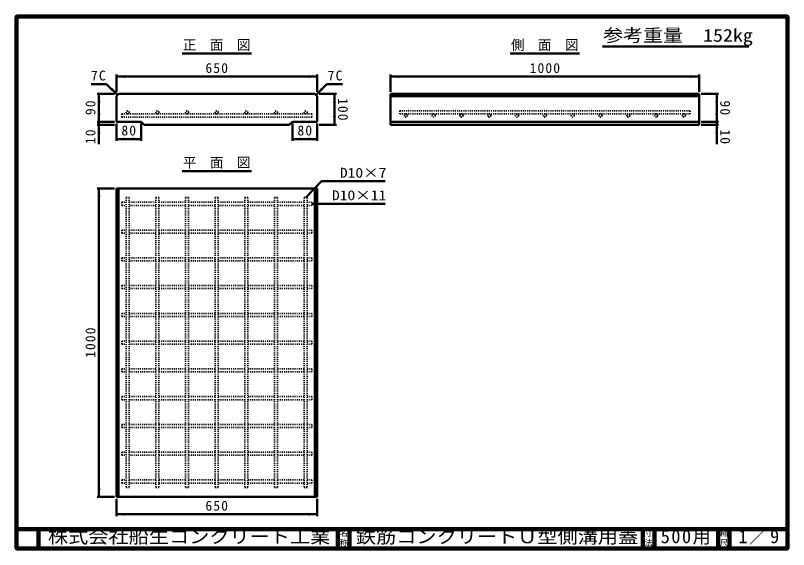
# Model space of a CAD drawing. Units: millimetres, scale not verified. Extents: x 100 to 4105, y 100 to 2870.
import ezdxf
from ezdxf.enums import TextEntityAlignment as Align

# ---------------------------------------------------------------- set-up
doc = ezdxf.new("R2010")
doc.units = ezdxf.units.MM
doc.header["$LTSCALE"] = 5
doc.linetypes.add('USER1', pattern=[2.2, 1, -1.2])
doc.layers.add('V-nasSTD', color=7, linetype='USER1', lineweight=35)
doc.styles.add('ＭＳ ゴシック', font='')
doc.styles.get('ＭＳ ゴシック').set_extended_font_data('MS Gothic')

msp = doc.modelspace()

# ---------------------------------------------------------------- hatches: boundary and pattern name
at = {"layer": 'V-nasSTD'}
for points in [[(667.712, 2560.528), (622.712, 2553.028), (667.712, 2545.528)], [(1617.712, 2545.528), (1662.712, 2553.028), (1617.712, 2560.528)], [(2087.712, 2560.528), (2042.712, 2553.028), (2087.712, 2545.528)], [(3597.712, 2545.528), (3642.712, 2553.028), (3597.712, 2560.528)], [(601.795, 2494.551), (628.312, 2457.428), (591.189, 2483.944)], [(1683.628, 2494.551), (1657.112, 2457.428), (1694.235, 2483.944)], [(540.212, 2418.028), (532.712, 2463.028), (525.212, 2418.028)], [(1745.212, 2418.028), (1752.712, 2463.028), (1760.212, 2418.028)], [(3725.212, 2418.028), (3732.712, 2463.028), (3740.212, 2418.028)], [(525.212, 2364.028), (532.712, 2319.028), (540.212, 2364.028)], [(3740.212, 2364.028), (3732.712, 2319.028), (3725.212, 2364.028)], [(1760.212, 2348.028), (1752.712, 2303.028), (1745.212, 2348.028)], [(540.212, 2258.028), (532.712, 2303.028), (525.212, 2258.028)], [(3725.212, 2258.028), (3732.712, 2303.028), (3740.212, 2258.028)], [(667.712, 2236.528), (622.712, 2229.028), (667.712, 2221.528)], [(705.712, 2221.528), (750.712, 2229.028), (705.712, 2236.528)], [(1579.712, 2236.528), (1534.712, 2229.028), (1579.712, 2221.528)], [(1617.712, 2221.528), (1662.712, 2229.028), (1617.712, 2236.528)], [(540.212, 1928.028), (532.712, 1973.028), (525.212, 1928.028)], [(525.212, 418.028), (532.712, 373.028), (540.212, 418.028)], [(667.712, 275.528), (622.712, 283.028), (667.712, 290.528)], [(1617.712, 290.528), (1662.712, 283.028), (1617.712, 275.528)]]:
    msp.add_hatch(color=256, dxfattribs=at).paths.add_polyline_path(points)

# ---------------------------------------------------------------- linework, layer by layer
at = {"layer": 'V-nasSTD', "linetype": 'Continuous', "lineweight": 100}
for p, q in [((105, 2865), (105, 105)), ((4100, 2865), (105, 2865)), ((4100, 105), (4100, 2865)), ((105, 205), (4100, 205)), ((220, 205), (220, 105)), ((1770, 205), (1770, 105)), ((1830, 205), (1830, 105)), ((3350, 205), (3350, 105)), ((3410, 205), (3410, 105)), ((3740, 205), (3740, 105)), ((3800, 205), (3800, 105)), ((105, 105), (4100, 105))]:
    msp.add_line(p, q, dxfattribs=at)
at = {"layer": 'V-nasSTD', "linetype": 'Continuous', "lineweight": 50}
for p, q in [((3140.5, 2709.753), (3900, 2709.753)), ((963.212, 2673.028), (1322.212, 2673.028)), ((2663.212, 2673.028), (3022.212, 2673.028)), ((622.712, 2563.028), (622.712, 2473.028)), ((1662.712, 2553.028), (622.712, 2553.028)), ((1662.712, 2563.028), (1662.712, 2473.028)), ((2042.712, 2563.028), (2042.712, 2473.028)), ((3642.712, 2553.028), (2042.712, 2553.028)), ((3642.712, 2563.028), (3642.712, 2473.028)), ((571.743, 2513.996), (491.743, 2513.996)), ((628.312, 2457.428), (571.743, 2513.996)), ((1657.112, 2457.428), (1713.68, 2513.996)), ((1713.68, 2513.996), (1793.68, 2513.996)), ((612.712, 2463.028), (522.712, 2463.028)), ((532.712, 2463.028), (532.712, 2319.028)), ((633.912, 2463.028), (622.712, 2451.828)), ((622.712, 2451.828), (622.712, 2319.028)), ((1651.512, 2463.028), (633.912, 2463.028)), ((1651.512, 2463.028), (1662.712, 2451.828)), ((1662.712, 2319.028), (1662.712, 2451.828)), ((1672.712, 2463.028), (1762.712, 2463.028)), ((1752.712, 2463.028), (1752.712, 2303.028)), ((2042.712, 2463.028), (2042.712, 2303.028)), ((3642.712, 2463.028), (2042.712, 2463.028)), ((3642.712, 2451.828), (2042.712, 2451.828)), ((3642.712, 2303.028), (3642.712, 2463.028)), ((3652.712, 2463.028), (3742.712, 2463.028)), ((3732.712, 2463.028), (3732.712, 2319.028)), ((612.712, 2319.028), (522.712, 2319.028)), ((612.712, 2303.028), (522.712, 2303.028)), ((532.712, 2319.028), (532.712, 2303.028)), ((532.712, 2303.028), (532.712, 2203.028)), ((622.712, 2319.028), (750.712, 2319.028)), ((622.712, 2309.028), (622.712, 2219.028)), ((750.712, 2319.028), (766.712, 2303.028)), ((750.712, 2309.028), (750.712, 2219.028)), ((766.712, 2303.028), (1518.712, 2303.028)), ((1518.712, 2303.028), (1534.712, 2319.028)), ((1534.712, 2319.028), (1662.712, 2319.028)), ((1534.712, 2309.028), (1534.712, 2219.028)), ((1662.712, 2309.028), (1662.712, 2219.028)), ((1672.712, 2303.028), (1762.712, 2303.028)), ((2042.712, 2319.028), (3642.712, 2319.028)), ((2042.712, 2303.028), (3642.712, 2303.028)), ((3652.712, 2319.028), (3742.712, 2319.028)), ((3652.712, 2303.028), (3742.712, 2303.028)), ((3732.712, 2319.028), (3732.712, 2303.028)), ((3732.712, 2303.028), (3732.712, 2203.028)), ((622.712, 2229.028), (750.712, 2229.028)), ((1534.712, 2229.028), (1662.712, 2229.028)), ((963.212, 2063.028), (1322.212, 2063.028)), ((1603.512, 1925.028), (1684.712, 2009.881)), ((2014.712, 2009.881), (1684.712, 2009.881)), ((522.712, 1973.028), (612.712, 1973.028)), ((532.712, 1973.028), (532.712, 373.028)), ((622.712, 1973.028), (622.712, 373.028)), ((1662.712, 1973.028), (622.712, 1973.028)), ((633.912, 373.028), (633.912, 1973.028)), ((1651.512, 373.028), (1651.512, 1973.028)), ((1662.712, 373.028), (1662.712, 1973.028)), ((2014.712, 1893.028), (1634.712, 1893.028)), ((522.712, 373.028), (612.712, 373.028)), ((622.712, 373.028), (1662.712, 373.028)), ((622.712, 273.028), (622.712, 363.028)), ((1662.712, 273.028), (1662.712, 363.028)), ((1662.712, 283.028), (622.712, 283.028))]:
    msp.add_line(p, q, dxfattribs=at)
at = {"layer": 'V-nasSTD'}
for p, q in [((2090.712, 2375.028), (3594.712, 2375.028)), ((2090.712, 2359.028), (2090.712, 2375.028)), ((3594.712, 2359.028), (3594.712, 2375.028)), ((650.712, 2359.028), (650.712, 2343.028)), ((650.712, 2359.028), (1634.712, 2359.028)), ((650.712, 2343.028), (1634.712, 2343.028)), ((1634.712, 2359.028), (1634.712, 2343.028)), ((2090.712, 2359.028), (3594.712, 2359.028)), ((673.912, 1925.028), (673.912, 421.028)), ((673.912, 1925.028), (689.912, 1925.028)), ((689.912, 1925.028), (689.912, 421.028)), ((827.512, 1925.028), (827.512, 421.028)), ((827.512, 1925.028), (843.512, 1925.028)), ((843.512, 1925.028), (843.512, 421.028)), ((981.112, 1925.028), (981.112, 421.028)), ((981.112, 1925.028), (997.112, 1925.028)), ((997.112, 1925.028), (997.112, 421.028)), ((1134.712, 1925.028), (1134.712, 421.028)), ((1134.712, 1925.028), (1150.712, 1925.028)), ((1150.712, 1925.028), (1150.712, 421.028)), ((1288.312, 1925.028), (1288.312, 421.028)), ((1288.312, 1925.028), (1304.312, 1925.028)), ((1304.312, 1925.028), (1304.312, 421.028)), ((1441.912, 1925.028), (1441.912, 421.028)), ((1441.912, 1925.028), (1457.912, 1925.028)), ((1457.912, 1925.028), (1457.912, 421.028)), ((1595.512, 1925.028), (1595.512, 421.028)), ((1595.512, 1925.028), (1611.512, 1925.028)), ((1611.512, 1925.028), (1611.512, 421.028)), ((650.712, 1885.028), (650.712, 1901.028)), ((650.712, 1901.028), (673.912, 1901.028)), ((650.712, 1885.028), (673.912, 1885.028)), ((689.912, 1901.028), (827.512, 1901.028)), ((827.512, 1885.028), (689.912, 1885.028)), ((843.512, 1901.028), (981.112, 1901.028)), ((843.512, 1885.028), (981.112, 1885.028)), ((997.112, 1901.028), (1134.712, 1901.028)), ((997.112, 1885.028), (1134.712, 1885.028)), ((1150.712, 1901.028), (1288.312, 1901.028)), ((1288.312, 1885.028), (1150.712, 1885.028)), ((1441.912, 1901.028), (1304.312, 1901.028)), ((1304.312, 1885.028), (1441.912, 1885.028)), ((1457.912, 1901.028), (1595.512, 1901.028)), ((1595.512, 1885.028), (1457.912, 1885.028)), ((1611.512, 1901.028), (1634.712, 1901.028)), ((1611.512, 1885.028), (1634.712, 1885.028)), ((1634.712, 1885.028), (1634.712, 1901.028)), ((650.712, 1741.028), (650.712, 1757.028)), ((650.712, 1757.028), (673.912, 1757.028)), ((650.712, 1741.028), (673.912, 1741.028)), ((689.912, 1757.028), (827.512, 1757.028)), ((827.512, 1741.028), (689.912, 1741.028)), ((843.512, 1757.028), (981.112, 1757.028)), ((843.512, 1741.028), (981.112, 1741.028)), ((997.112, 1757.028), (1134.712, 1757.028)), ((997.112, 1741.028), (1134.712, 1741.028)), ((1150.712, 1757.028), (1288.312, 1757.028)), ((1288.312, 1741.028), (1150.712, 1741.028)), ((1441.912, 1757.028), (1304.312, 1757.028)), ((1304.312, 1741.028), (1441.912, 1741.028)), ((1457.912, 1757.028), (1595.512, 1757.028)), ((1595.512, 1741.028), (1457.912, 1741.028)), ((1611.512, 1757.028), (1634.712, 1757.028)), ((1611.512, 1741.028), (1634.712, 1741.028)), ((1634.712, 1741.028), (1634.712, 1757.028)), ((650.712, 1597.028), (650.712, 1613.028)), ((650.712, 1613.028), (673.912, 1613.028)), ((689.912, 1613.028), (827.512, 1613.028)), ((843.512, 1613.028), (981.112, 1613.028)), ((997.112, 1613.028), (1134.712, 1613.028)), ((1150.712, 1613.028), (1288.312, 1613.028)), ((1441.912, 1613.028), (1304.312, 1613.028)), ((1457.912, 1613.028), (1595.512, 1613.028)), ((1611.512, 1613.028), (1634.712, 1613.028)), ((1634.712, 1597.028), (1634.712, 1613.028)), ((650.712, 1597.028), (673.912, 1597.028)), ((827.512, 1597.028), (689.912, 1597.028)), ((843.512, 1597.028), (981.112, 1597.028)), ((997.112, 1597.028), (1134.712, 1597.028)), ((1288.312, 1597.028), (1150.712, 1597.028)), ((1304.312, 1597.028), (1441.912, 1597.028)), ((1595.512, 1597.028), (1457.912, 1597.028)), ((1611.512, 1597.028), (1634.712, 1597.028)), ((650.712, 1453.028), (650.712, 1469.028)), ((650.712, 1469.028), (673.912, 1469.028)), ((650.712, 1453.028), (673.912, 1453.028)), ((689.912, 1469.028), (827.512, 1469.028)), ((827.512, 1453.028), (689.912, 1453.028)), ((843.512, 1469.028), (981.112, 1469.028)), ((843.512, 1453.028), (981.112, 1453.028)), ((997.112, 1469.028), (1134.712, 1469.028)), ((997.112, 1453.028), (1134.712, 1453.028)), ((1150.712, 1469.028), (1288.312, 1469.028)), ((1288.312, 1453.028), (1150.712, 1453.028)), ((1441.912, 1469.028), (1304.312, 1469.028)), ((1304.312, 1453.028), (1441.912, 1453.028)), ((1457.912, 1469.028), (1595.512, 1469.028)), ((1595.512, 1453.028), (1457.912, 1453.028)), ((1611.512, 1469.028), (1634.712, 1469.028)), ((1611.512, 1453.028), (1634.712, 1453.028)), ((1634.712, 1453.028), (1634.712, 1469.028)), ((650.712, 1309.028), (650.712, 1325.028)), ((650.712, 1325.028), (673.912, 1325.028)), ((689.912, 1325.028), (827.512, 1325.028)), ((843.512, 1325.028), (981.112, 1325.028)), ((997.112, 1325.028), (1134.712, 1325.028)), ((1150.712, 1325.028), (1288.312, 1325.028)), ((1441.912, 1325.028), (1304.312, 1325.028)), ((1457.912, 1325.028), (1595.512, 1325.028)), ((1611.512, 1325.028), (1634.712, 1325.028)), ((1634.712, 1309.028), (1634.712, 1325.028)), ((650.712, 1309.028), (673.912, 1309.028)), ((827.512, 1309.028), (689.912, 1309.028)), ((843.512, 1309.028), (981.112, 1309.028)), ((997.112, 1309.028), (1134.712, 1309.028)), ((1288.312, 1309.028), (1150.712, 1309.028)), ((1304.312, 1309.028), (1441.912, 1309.028)), ((1595.512, 1309.028), (1457.912, 1309.028)), ((1611.512, 1309.028), (1634.712, 1309.028)), ((650.712, 1165.028), (650.712, 1181.028)), ((650.712, 1181.028), (673.912, 1181.028)), ((650.712, 1165.028), (673.912, 1165.028)), ((689.912, 1181.028), (827.512, 1181.028)), ((827.512, 1165.028), (689.912, 1165.028)), ((843.512, 1181.028), (981.112, 1181.028)), ((843.512, 1165.028), (981.112, 1165.028)), ((997.112, 1181.028), (1134.712, 1181.028)), ((997.112, 1165.028), (1134.712, 1165.028)), ((1150.712, 1181.028), (1288.312, 1181.028)), ((1288.312, 1165.028), (1150.712, 1165.028)), ((1441.912, 1181.028), (1304.312, 1181.028)), ((1304.312, 1165.028), (1441.912, 1165.028)), ((1457.912, 1181.028), (1595.512, 1181.028)), ((1595.512, 1165.028), (1457.912, 1165.028)), ((1611.512, 1181.028), (1634.712, 1181.028)), ((1611.512, 1165.028), (1634.712, 1165.028)), ((1634.712, 1165.028), (1634.712, 1181.028)), ((650.712, 1021.028), (650.712, 1037.028)), ((650.712, 1037.028), (673.912, 1037.028)), ((650.712, 1021.028), (673.912, 1021.028)), ((689.912, 1037.028), (827.512, 1037.028)), ((827.512, 1021.028), (689.912, 1021.028)), ((843.512, 1037.028), (981.112, 1037.028)), ((843.512, 1021.028), (981.112, 1021.028)), ((997.112, 1037.028), (1134.712, 1037.028)), ((997.112, 1021.028), (1134.712, 1021.028)), ((1150.712, 1037.028), (1288.312, 1037.028)), ((1288.312, 1021.028), (1150.712, 1021.028)), ((1441.912, 1037.028), (1304.312, 1037.028)), ((1304.312, 1021.028), (1441.912, 1021.028)), ((1457.912, 1037.028), (1595.512, 1037.028)), ((1595.512, 1021.028), (1457.912, 1021.028)), ((1611.512, 1037.028), (1634.712, 1037.028)), ((1611.512, 1021.028), (1634.712, 1021.028)), ((1634.712, 1021.028), (1634.712, 1037.028)), ((650.712, 877.028), (650.712, 893.028)), ((650.712, 893.028), (673.912, 893.028)), ((689.912, 893.028), (827.512, 893.028)), ((843.512, 893.028), (981.112, 893.028)), ((997.112, 893.028), (1134.712, 893.028)), ((1150.712, 893.028), (1288.312, 893.028)), ((1441.912, 893.028), (1304.312, 893.028)), ((1457.912, 893.028), (1595.512, 893.028)), ((1611.512, 893.028), (1634.712, 893.028)), ((1634.712, 877.028), (1634.712, 893.028)), ((650.712, 877.028), (673.912, 877.028)), ((827.512, 877.028), (689.912, 877.028)), ((843.512, 877.028), (981.112, 877.028)), ((997.112, 877.028), (1134.712, 877.028)), ((1288.312, 877.028), (1150.712, 877.028)), ((1304.312, 877.028), (1441.912, 877.028)), ((1595.512, 877.028), (1457.912, 877.028)), ((1611.512, 877.028), (1634.712, 877.028)), ((650.712, 733.028), (650.712, 749.028)), ((650.712, 749.028), (673.912, 749.028)), ((650.712, 733.028), (673.912, 733.028)), ((689.912, 749.028), (827.512, 749.028)), ((827.512, 733.028), (689.912, 733.028)), ((843.512, 749.028), (981.112, 749.028)), ((843.512, 733.028), (981.112, 733.028)), ((997.112, 749.028), (1134.712, 749.028)), ((997.112, 733.028), (1134.712, 733.028)), ((1150.712, 749.028), (1288.312, 749.028)), ((1288.312, 733.028), (1150.712, 733.028)), ((1441.912, 749.028), (1304.312, 749.028)), ((1304.312, 733.028), (1441.912, 733.028)), ((1457.912, 749.028), (1595.512, 749.028)), ((1595.512, 733.028), (1457.912, 733.028)), ((1611.512, 749.028), (1634.712, 749.028)), ((1611.512, 733.028), (1634.712, 733.028)), ((1634.712, 733.028), (1634.712, 749.028)), ((650.712, 589.028), (650.712, 605.028)), ((650.712, 605.028), (673.912, 605.028)), ((689.912, 605.028), (827.512, 605.028)), ((843.512, 605.028), (981.112, 605.028)), ((997.112, 605.028), (1134.712, 605.028)), ((1150.712, 605.028), (1288.312, 605.028)), ((1441.912, 605.028), (1304.312, 605.028)), ((1457.912, 605.028), (1595.512, 605.028)), ((1611.512, 605.028), (1634.712, 605.028)), ((1634.712, 589.028), (1634.712, 605.028)), ((650.712, 589.028), (673.912, 589.028)), ((827.512, 589.028), (689.912, 589.028)), ((843.512, 589.028), (981.112, 589.028)), ((997.112, 589.028), (1134.712, 589.028)), ((1288.312, 589.028), (1150.712, 589.028)), ((1304.312, 589.028), (1441.912, 589.028)), ((1595.512, 589.028), (1457.912, 589.028)), ((1611.512, 589.028), (1634.712, 589.028)), ((650.712, 445.028), (650.712, 461.028)), ((650.712, 461.028), (673.912, 461.028)), ((650.712, 445.028), (673.912, 445.028)), ((689.912, 461.028), (827.512, 461.028)), ((827.512, 445.028), (689.912, 445.028)), ((843.512, 461.028), (981.112, 461.028)), ((843.512, 445.028), (981.112, 445.028)), ((997.112, 461.028), (1134.712, 461.028)), ((997.112, 445.028), (1134.712, 445.028)), ((1150.712, 461.028), (1288.312, 461.028)), ((1288.312, 445.028), (1150.712, 445.028)), ((1441.912, 461.028), (1304.312, 461.028)), ((1304.312, 445.028), (1441.912, 445.028)), ((1457.912, 461.028), (1595.512, 461.028)), ((1595.512, 445.028), (1457.912, 445.028)), ((1611.512, 461.028), (1634.712, 461.028)), ((1611.512, 445.028), (1634.712, 445.028)), ((1634.712, 445.028), (1634.712, 461.028)), ((673.912, 421.028), (689.912, 421.028)), ((827.512, 421.028), (843.512, 421.028)), ((981.112, 421.028), (997.112, 421.028)), ((1134.712, 421.028), (1150.712, 421.028)), ((1288.312, 421.028), (1304.312, 421.028)), ((1441.912, 421.028), (1457.912, 421.028)), ((1595.512, 421.028), (1611.512, 421.028))]:
    msp.add_line(p, q, dxfattribs=at)
at = {"layer": 'V-nasSTD', "linetype": 'Continuous', "lineweight": 13}
msp.add_lwpolyline([(100, 100), (100, 2870), (4105, 2870), (4105, 100)], close=True, dxfattribs=at)
at = {"layer": 'V-nasSTD'}
for centre in [(681.912, 2367.028), (835.512, 2367.028), (989.112, 2367.028), (1142.712, 2367.028), (1296.312, 2367.028), (1449.912, 2367.028), (1603.512, 2367.028), (2122.712, 2351.028), (2266.712, 2351.028), (2410.712, 2351.028), (2554.712, 2351.028), (2698.712, 2351.028), (2842.712, 2351.028), (2986.712, 2351.028), (3130.712, 2351.028), (3274.712, 2351.028), (3418.712, 2351.028), (3562.712, 2351.028)]:
    msp.add_circle(centre, 8, dxfattribs=at)

# ---------------------------------------------------------------- texts
at = {"layer": 'V-nasSTD', "style": 'ＭＳ ゴシック'}
for s, height, width, p in [('参考重量\u3000152kg', 65.98, 1.15, (3144.5, 2799.753)), ('D10×7', 51.32, 1.15, (1780.712, 2079.881)), ('D10×11', 51.32, 1.15, (1739.712, 1963.028)), ('株式会社船生コンクリート工業', 69.65, 1.1, (268.25, 202.55)), ('鉄筋コンクリートＵ型側溝用蓋', 69.65, 1.1, (1863.25, 202.47))]:
    msp.add_text(s, height=height, dxfattribs=dict(at, width=width)).set_placement(p, align=Align.TOP_LEFT)
for s, height, p in [('正\u3000面\u3000図', 51.32, (967.212, 2743.028)), ('側\u3000面\u3000図', 51.32, (2667.212, 2743.028)), ('平\u3000面\u3000図', 51.32, (967.212, 2133.028)), ('名', 30.79, (1778.982, 200.999)), ('寸', 30.79, (3358.982, 200.999)), ('縮', 30.79, (3748.982, 200.999)), ('称', 30.79, (1778.976, 151.01)), ('法', 30.79, (3358.976, 151.01)), ('尺', 30.79, (3748.976, 151.01))]:
    msp.add_text(s, height=height, dxfattribs=at).set_placement(p, align=Align.TOP_LEFT)
at = {"layer": 'V-nasSTD', "attachment_point": 1, "style": 'ＭＳ ゴシック'}
for s, insert, char_height in [('\\T1.17;650', (1084.212, 2623.028), 51.32), ('\\T1.17;1000', (2763.712, 2623.028), 51.32), ('\\T1.17;7C', (491.743, 2583.996), 51.32), ('\\T1.17;7C', (1717.68, 2583.996), 51.32), ('\\T1.17;80', (648.891, 2299.028), 51.32), ('\\T1.17;80', (1560.891, 2299.028), 51.32), ('\\T1.17;650', (1084.212, 353.028), 51.32), ('\\T1.16;500用', (3442.75, 202.508), 69.65), ('\\T1.15;1／9', (3845.521, 202.582), 69.65)]:
    msp.add_mtext(s, dxfattribs=dict(at, insert=insert, char_height=char_height))
at = {"layer": 'V-nasSTD', "char_height": 51.32, "attachment_point": 1, "style": 'ＭＳ ゴシック'}
for s, insert, rotation in [('\\T1.17;90', (462.712, 2353.213), 90), ('\\T1.17;100', (1822.712, 2441.528), 270), ('\\T1.17;90', (3802.712, 2428.842), 270), ('\\T1.17;10', (462.712, 2203.028), 90), ('\\T1.17;10', (3802.712, 2279.028), 270), ('\\T1.17;1000', (462.712, 1094.028), 90)]:
    msp.add_mtext(s, dxfattribs=dict(at, insert=insert, rotation=rotation))

doc.saveas('drawing.dxf')
